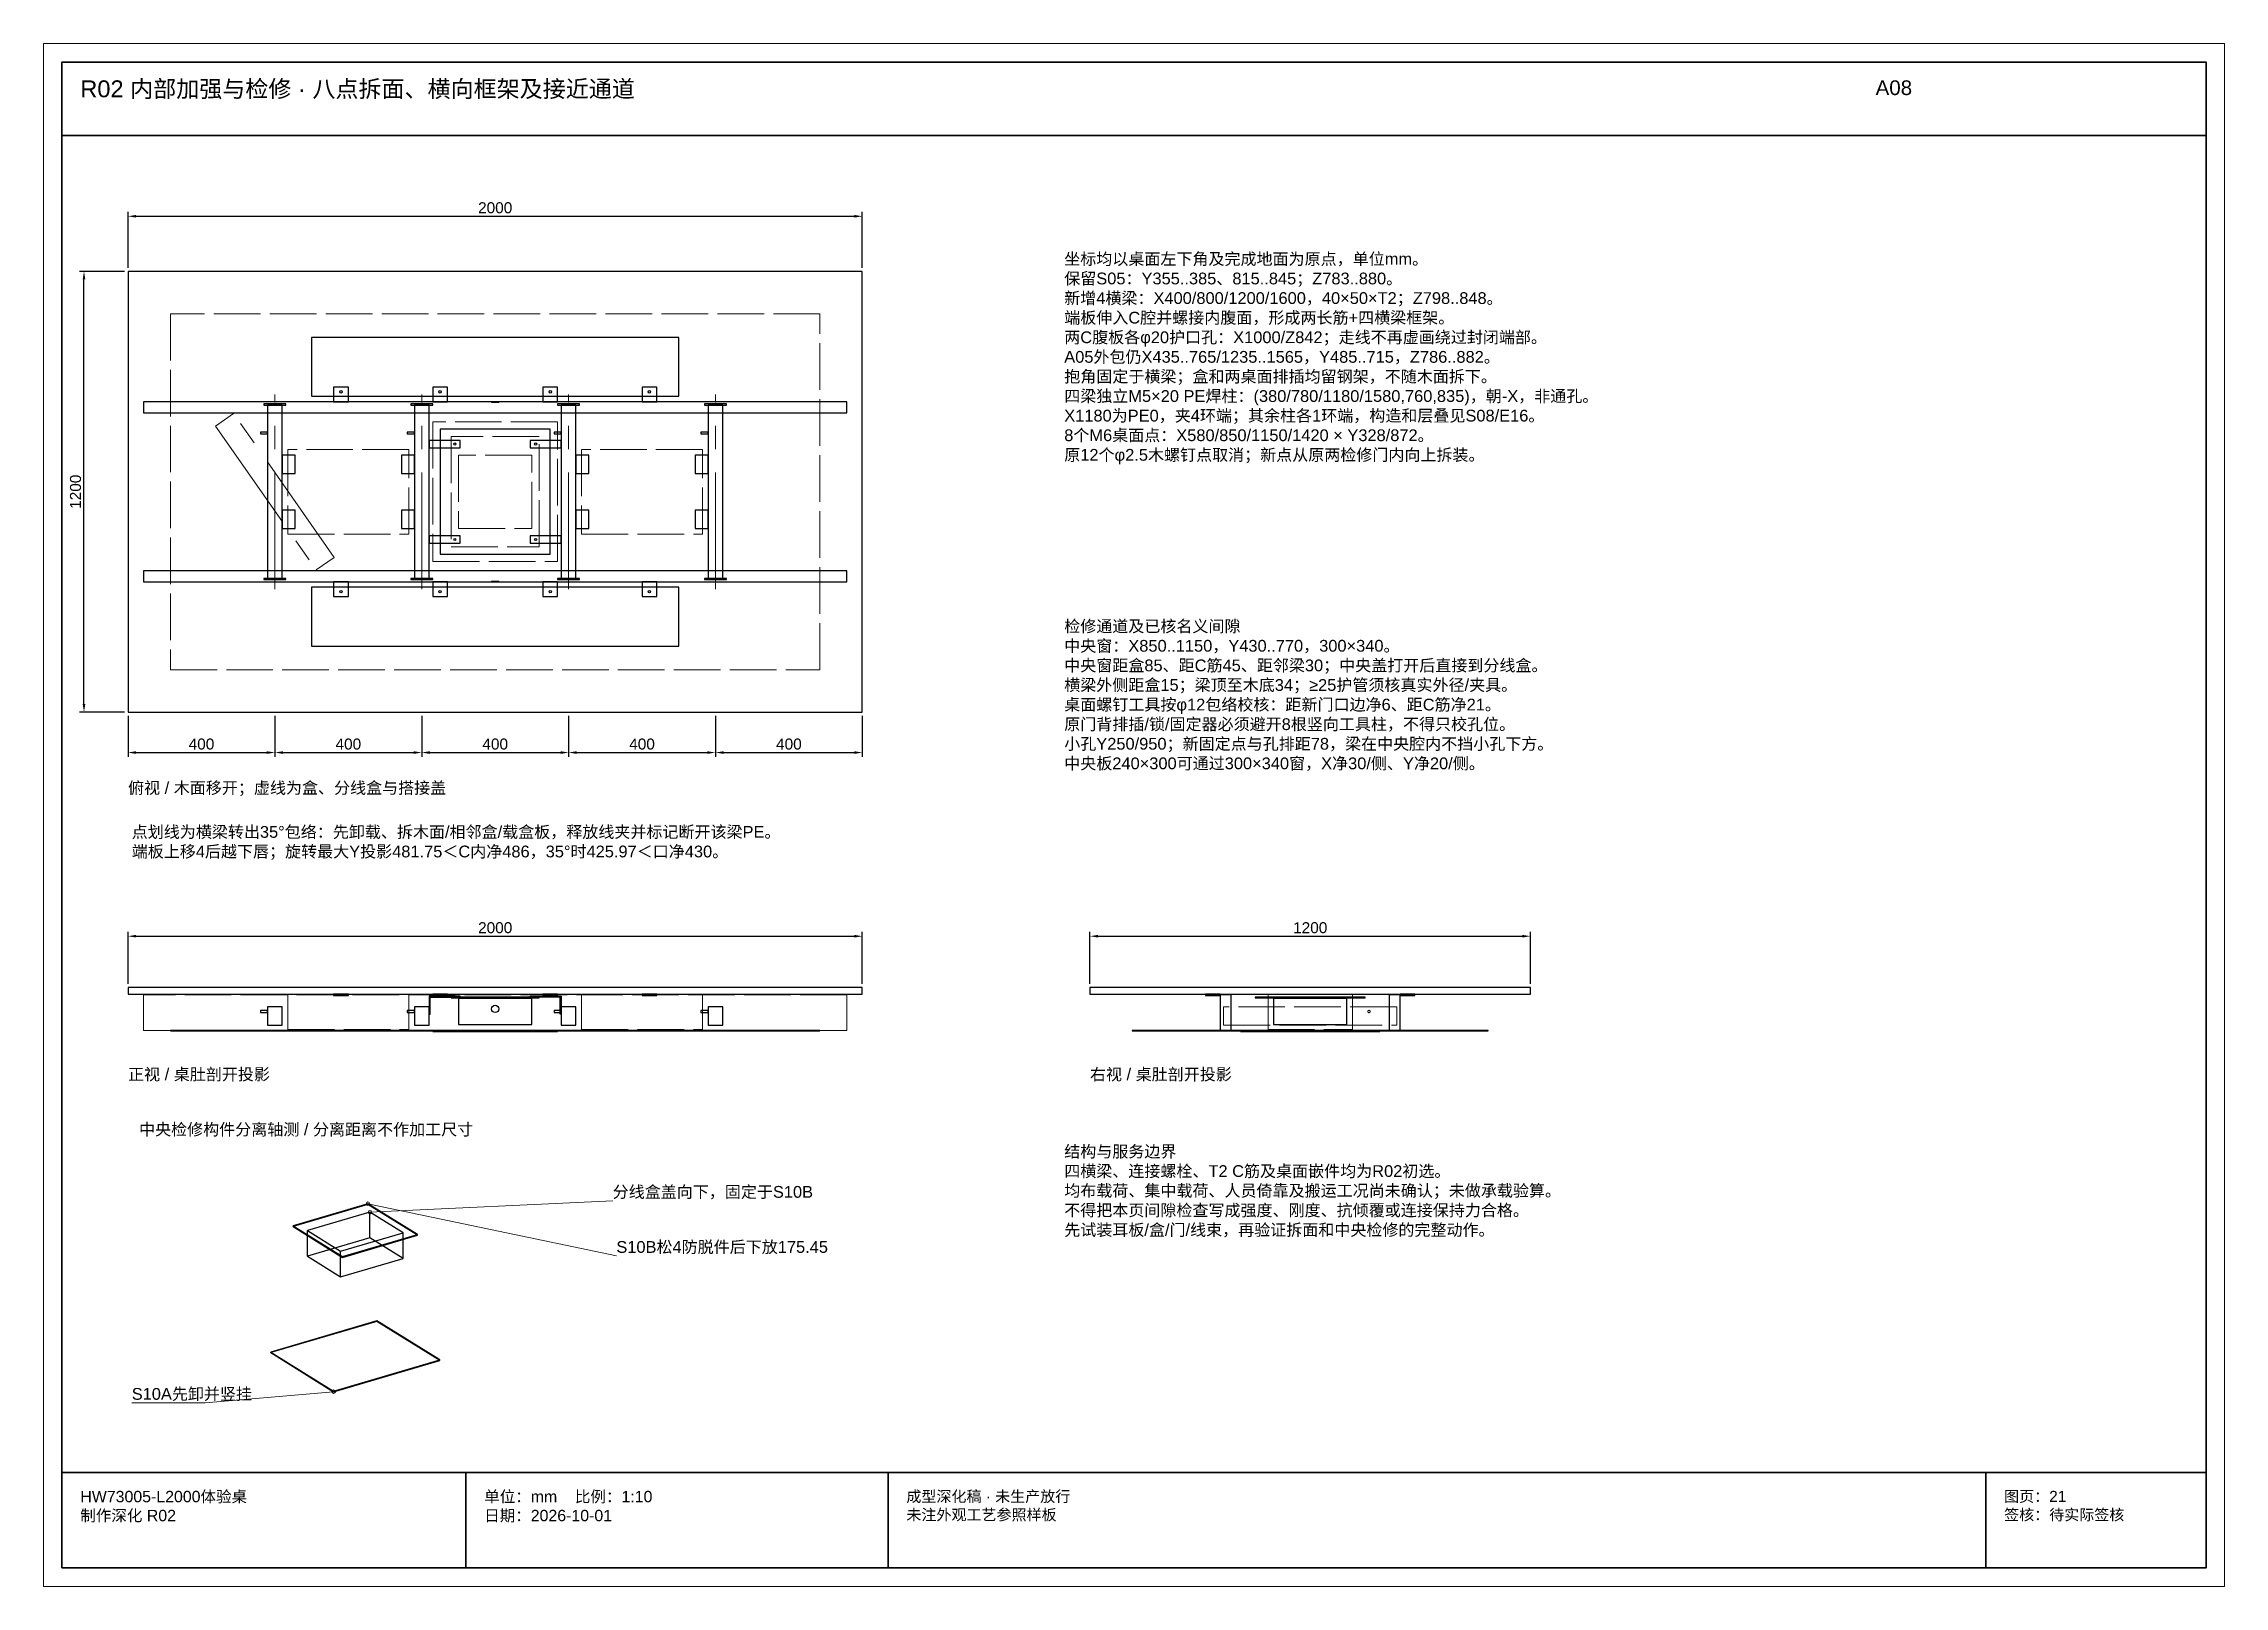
# Paper-space layout 'A08' of a CAD drawing. Header units: millimetres. Extents: x 0 to 594, y 0 to 420.
# The model-space entities are those that its viewports show. They can reach past a viewport. Long polylines and large blocks are cut down to what shows.
import ezdxf

# ---------------------------------------------------------------- set-up
doc = ezdxf.new("R2010")
doc.units = ezdxf.units.MM
doc.linetypes.add('CENTER', pattern=[5.08, 3.175, -0.635, 0.635, -0.635])
doc.linetypes.add('DASHED', pattern=[1.524, 1.27, -0.254])
for name, color, linetype, lineweight in [('CENTER', 8, 'CENTER', 13), ('DIM', 7, 'Continuous', 13), ('FRAME', 7, 'Continuous', 35), ('HIDDEN', 8, 'DASHED', 13), ('NOTE', 7, 'Continuous', 18), ('OUTLINE', 7, 'Continuous', 25)]:
    doc.layers.add(name, color=color, linetype=linetype, lineweight=lineweight)
doc.styles.add('CN', font='Arial Unicode.ttf')
doc.dimstyles.new('D10', dxfattribs={"dimtxt": 30, "dimasz": 22, "dimexe": 12, "dimexo": 10, "dimgap": 8, "dimtad": 1, "dimdsep": 46, "dimtxsty": 'CN', "dimcen": 2.5, "dimclrd": 7, "dimclre": 7, "dimclrt": 7, "dimazin": 3, "dimtfac": 1, "dimtmove": 0, "dimatfit": 3})

msp = doc.modelspace()

# ---------------------------------------------------------------- linework, layer by layer
at = {"layer": 'CENTER'}
for p, q in [((240630, 2715), (240630, 3245)), ((241030, 2715), (241030, 3245)), ((241430, 2715), (241430, 3245)), ((241830, 2715), (241830, 3245))]:
    msp.add_line(p, q, dxfattribs=at)
msp.add_lwpolyline([(240742.51, 2767.015), (240791.659, 2801.43), (240517.49, 3192.985), (240468.341, 3158.57)], close=True, dxfattribs=at)
at = {"layer": 'DIM'}
for points in [[(240883.5, 1041.7), (241560, 900), (241560, 900)], [(240889, 1018.7), (241550, 1050), (241550, 1050)], [(240790, 530), (240440, 500), (240240, 500)]]:
    msp.add_lwpolyline(points, dxfattribs=at)
for centre in [(240883.5, 1041.7), (240889, 1018.7), (240790, 530)]:
    msp.add_circle(centre, 5, dxfattribs=at)
at = {"layer": 'FRAME'}
for p, q in [((240050, 3950), (245890, 3950)), ((240050, 310), (245890, 310)), ((241150, 50), (241150, 310)), ((242300, 50), (242300, 310)), ((245290, 50), (245290, 310))]:
    msp.add_line(p, q, dxfattribs=at)
msp.add_lwpolyline([(240050, 50), (245890, 50), (245890, 4150), (240050, 4150)], close=True, dxfattribs=at)
at = {"layer": 'HIDDEN'}
for points in [[(240345.3, 2495.3), (242114.7, 2495.3), (242114.7, 3464.7), (240345.3, 3464.7)], [(241220, 3223), (241240, 3223), (241240, 3225), (241220, 3225)], [(241060, 2790), (241400, 2790), (241400, 3170), (241060, 3170)], [(240665, 2865), (240995, 2865), (240995, 3095), (240665, 3095)], [(241110, 2830), (241350, 2830), (241350, 3130), (241110, 3130)], [(241465, 2865), (241795, 2865), (241795, 3095), (241465, 3095)], [(241130, 2880), (241330, 2880), (241330, 3080), (241130, 3080)], [(241220, 2735), (241240, 2735), (241240, 2737), (241220, 2737)], [(240272.3, 1513), (242187.7, 1513), (242187.7, 1610), (240272.3, 1610)], [(240665, 1516), (240995, 1516), (240995, 1612), (240665, 1612)], [(241465, 1516), (241795, 1516), (241795, 1612), (241465, 1612)], [(243335, 1516), (243565, 1516), (243565, 1612), (243335, 1612)], [(243214, 1528), (243686, 1528), (243686, 1578), (243214, 1578)]]:
    msp.add_lwpolyline(points, close=True, dxfattribs=at)
msp.add_circle((243610, 1565), 3.25, dxfattribs=at)
at = {"layer": 'OUTLINE'}
for p, q in [((240883.5, 1039.7), (240883.5, 1041.7)), ((240889, 948.7), (240889, 1018.7)), ((240679.5, 979.7), (240679.5, 981.7)), ((240719, 898.7), (240719, 968.7)), ((240979, 892.7), (240979, 962.7)), ((241018.5, 955.7), (241018.5, 957.7)), ((240809, 842.7), (240809, 912.7)), ((240814.5, 895.7), (240814.5, 897.7)), ((240908, 721.4), (240908, 722.9)), ((240619, 636.4), (240619, 637.9)), ((241079, 615), (241079, 616.5)), ((240790, 530), (240790, 531.5))]:
    msp.add_line(p, q, dxfattribs=at)
for points in [[(240230, 2380), (242230, 2380), (242230, 3580), (240230, 3580)], [(240730, 3240), (241730, 3240), (241730, 3400), (240730, 3400)], [(240272.3, 3195), (242187.7, 3195), (242187.7, 3225), (240272.3, 3225)], [(240600, 3216), (240660, 3216), (240660, 3219), (240600, 3219)], [(240610, 2744), (240650, 2744), (240650, 3216), (240610, 3216)], [(240790, 3225), (240830, 3225), (240830, 3265), (240790, 3265)], [(241000, 3216), (241060, 3216), (241060, 3219), (241000, 3219)], [(241010, 2744), (241050, 2744), (241050, 3216), (241010, 3216)], [(241060, 3225), (241100, 3225), (241100, 3265), (241060, 3265)], [(241360, 3225), (241400, 3225), (241400, 3265), (241360, 3265)], [(241400, 3216), (241460, 3216), (241460, 3219), (241400, 3219)], [(241410, 2744), (241450, 2744), (241450, 3216), (241410, 3216)], [(241630, 3225), (241670, 3225), (241670, 3265), (241630, 3265)], [(241800, 3216), (241860, 3216), (241860, 3219), (241800, 3219)], [(241810, 2744), (241850, 2744), (241850, 3216), (241810, 3216)], [(241080, 2810), (241380, 2810), (241380, 3150), (241080, 3150)], [(240590.3, 3137.5), (240610, 3137.5), (240610, 3142.5), (240590.3, 3142.5)], [(240990.3, 3137.5), (241010, 3137.5), (241010, 3142.5), (240990.3, 3142.5)], [(241050, 3100), (241135, 3100), (241135, 3120), (241050, 3120)], [(241325, 3100), (241410, 3100), (241410, 3120), (241325, 3120)], [(241390.3, 3137.5), (241410, 3137.5), (241410, 3142.5), (241390.3, 3142.5)], [(241790.3, 3137.5), (241810, 3137.5), (241810, 3142.5), (241790.3, 3142.5)], [(240650, 3030), (240685, 3030), (240685, 3080), (240650, 3080)], [(240975, 3030), (241010, 3030), (241010, 3080), (240975, 3080)], [(241450, 3030), (241485, 3030), (241485, 3080), (241450, 3080)], [(241775, 3030), (241810, 3030), (241810, 3080), (241775, 3080)], [(240650, 2880), (240685, 2880), (240685, 2930), (240650, 2930)], [(240975, 2880), (241010, 2880), (241010, 2930), (240975, 2930)], [(241450, 2880), (241485, 2880), (241485, 2930), (241450, 2930)], [(241775, 2880), (241810, 2880), (241810, 2930), (241775, 2930)], [(241050, 2840), (241135, 2840), (241135, 2860), (241050, 2860)], [(241325, 2840), (241410, 2840), (241410, 2860), (241325, 2860)], [(240272.3, 2735), (242187.7, 2735), (242187.7, 2765), (240272.3, 2765)], [(240600, 2741), (240660, 2741), (240660, 2744), (240600, 2744)], [(240790, 2695), (240830, 2695), (240830, 2735), (240790, 2735)], [(241000, 2741), (241060, 2741), (241060, 2744), (241000, 2744)], [(241060, 2695), (241100, 2695), (241100, 2735), (241060, 2735)], [(241360, 2695), (241400, 2695), (241400, 2735), (241360, 2735)], [(241400, 2741), (241460, 2741), (241460, 2744), (241400, 2744)], [(241630, 2695), (241670, 2695), (241670, 2735), (241630, 2735)], [(241800, 2741), (241860, 2741), (241860, 2744), (241800, 2744)], [(240730, 2560), (241730, 2560), (241730, 2720), (240730, 2720)], [(240230, 1612), (242230, 1612), (242230, 1630), (240230, 1630)], [(240790, 1609), (240830, 1609), (240830, 1612), (240790, 1612)], [(241050, 1558), (241053, 1558), (241053, 1604), (241135, 1604), (241135, 1607), (241050, 1607)], [(241060, 1609), (241100, 1609), (241100, 1612), (241060, 1612)], [(241110, 1602), (241350, 1602), (241350, 1604), (241110, 1604)], [(241410, 1558), (241407, 1558), (241407, 1604), (241325, 1604), (241325, 1607), (241410, 1607)], [(241360, 1609), (241400, 1609), (241400, 1612), (241360, 1612)], [(241630, 1609), (241670, 1609), (241670, 1612), (241630, 1612)], [(242850, 1612), (244050, 1612), (244050, 1630), (242850, 1630)], [(243165, 1609), (243205, 1609), (243205, 1612), (243165, 1612)], [(243205, 1513), (243235, 1513), (243235, 1610), (243205, 1610)], [(243300, 1602), (243600, 1602), (243600, 1604), (243300, 1604)], [(243665, 1513), (243695, 1513), (243695, 1610), (243665, 1610)], [(243695, 1609), (243735, 1609), (243735, 1612), (243695, 1612)], [(240590.3, 1562.5), (240610, 1562.5), (240610, 1567.5), (240590.3, 1567.5)], [(240610, 1528), (240650, 1528), (240650, 1578), (240610, 1578)], [(240990.3, 1562.5), (241010, 1562.5), (241010, 1567.5), (240990.3, 1567.5)], [(241010, 1528), (241050, 1528), (241050, 1578), (241010, 1578)], [(241130, 1530), (241330, 1530), (241330, 1600), (241130, 1600)], [(241390.3, 1562.5), (241410, 1562.5), (241410, 1567.5), (241390.3, 1567.5)], [(241410, 1528), (241450, 1528), (241450, 1578), (241410, 1578)], [(241790.3, 1562.5), (241810, 1562.5), (241810, 1567.5), (241790.3, 1567.5)], [(241810, 1528), (241850, 1528), (241850, 1578), (241810, 1578)], [(243350, 1530), (243550, 1530), (243550, 1600), (243350, 1600)], [(240345.3, 1512), (242114.7, 1512), (242114.7, 1513), (240345.3, 1513)], [(241060, 1510.5), (241400, 1510.5), (241400, 1512), (241060, 1512)], [(242965.3, 1512), (243934.7, 1512), (243934.7, 1513), (242965.3, 1513)], [(243260, 1510.5), (243640, 1510.5), (243640, 1512), (243260, 1512)], [(240814.5, 897.7), (241018.5, 957.7), (240883.5, 1041.7), (240679.5, 981.7)], [(240814.5, 895.7), (241018.5, 955.7), (240883.5, 1039.7), (240679.5, 979.7)], [(240809, 912.7), (240979, 962.7), (240889, 1018.7), (240719, 968.7)], [(240809, 842.7), (240979, 892.7), (240889, 948.7), (240719, 898.7)], [(240790, 531.5), (241079, 616.5), (240908, 722.9), (240619, 637.9)], [(240790, 530), (241079, 615), (240908, 721.4), (240619, 636.4)]]:
    msp.add_lwpolyline(points, close=True, dxfattribs=at)
for centre, radius in [((240810, 3252), 3.3), ((241080, 3252), 3.3), ((241380, 3252), 3.3), ((241650, 3252), 3.3), ((241120, 3110), 3), ((241340, 3110), 3), ((241120, 2850), 3), ((241340, 2850), 3), ((240810, 2708), 3.3), ((241080, 2708), 3.3), ((241380, 2708), 3.3), ((241650, 2708), 3.3), ((241230, 1572), 10)]:
    msp.add_circle(centre, radius, dxfattribs=at)

# ---------------------------------------------------------------- texts
at = {"layer": 'NOTE', "attachment_point": 1, "style": 'CN'}
for s, insert, char_height, width in [('R02 内部加强与检修 · 八点拆面、横向框架及接近通道', (240100, 4100), 46, 4840), ('A08', (244990, 4100), 40, 900), ('坐标均以桌面左下角及完成地面为原点，单位mm。\\P保留S05：Y355..385、815..845；Z783..880。\\P新增4横梁：X400/800/1200/1600，40×50×T2；Z798..848。\\P端板伸入C腔并螺接内腹面，形成两长筋+四横梁框架。\\P两C腹板各φ20护口孔：X1000/Z842；走线不再虚画绕过封闭端部。\\PA05外包仍X435..765/1235..1565，Y485..715，Z786..882。\\P抱角固定于横梁；盒和两桌面排插均留钢架，不随木面拆下。\\P四梁独立M5×20 PE焊柱：(380/780/1180/1580,760,835)，朝-X，非通孔。\\PX1180为PE0，夹4环端；其余柱各1环端，构造和层叠见S08/E16。\\P8个M6桌面点：X580/850/1150/1420 × Y328/872。\\P原12个φ2.5木螺钉点取消；新点从原两检修门内向上拆装。', (242780, 3630), 32, 2860), ('检修通道及已核名义间隙\\P中央窗：X850..1150，Y430..770，300×340。\\P中央窗距盒85、距C筋45、距邻梁30；中央盖打开后直接到分线盒。\\P横梁外侧距盒15；梁顶至木底34；≥25护管须核真实外径/夹具。\\P桌面螺钉工具按φ12包络校核：距新门口边净6、距C筋净21。\\P原门背排插/锁/固定器必须避开8根竖向工具柱，不得只校孔位。\\P小孔Y250/950；新固定点与孔排距78，梁在中央腔内不挡小孔下方。\\P中央板240×300可通过300×340窗，X净30/侧、Y净20/侧。', (242780, 2630), 32, 2860), ('俯视 / 木面移开；虚线为盒、分线盒与搭接盖', (240230, 2190), 32, 2300), ('点划线为横梁转出35°包络：先卸载、拆木面/相邻盒/载盒板，释放线夹并标记断开该梁PE。\\P端板上移4后越下唇；旋转最大Y投影481.75＜C内净486，35°时425.97＜口净430。', (240240, 2070), 32, 5250), ('正视 / 桌肚剖开投影', (240230, 1410), 32, 2250), ('右视 / 桌肚剖开投影', (242850, 1410), 32, 1450), ('中央检修构件分离轴测 / 分离距离不作加工尺寸', (240260, 1260), 32, 2350), ('结构与服务边界\\P四横梁、连接螺栓、T2 C筋及桌面嵌件均为R02初选。\\P均布载荷、集中载荷、人员倚靠及搬运工况尚未确认；未做承载验算。\\P不得把本页间隙检查写成强度、刚度、抗倾覆或连接保持力合格。\\P先试装耳板/盒/门/线束，再验证拆面和中央检修的完整动作。', (242780, 1200), 32, 2860), ('分线盒盖向下，固定于S10B', (241550, 1090), 32, 900), ('S10B松4防脱件后下放175.45', (241560, 940), 32, 900), ('S10A先卸并竖挂', (240240, 540), 32, 900), ('HW73005-L2000体验桌\\P制作深化 R02', (240100, 260), 31, 1000), ('单位：mm    比例：1:10\\P日期：2026-10-01', (241200, 260), 31, 1050), ('成型深化稿 · 未生产放行\\P未注外观工艺参照样板', (242350, 260), 30, 2890), ('图页：21\\P签核：待实际签核', (245340, 260), 30, 550)]:
    msp.add_mtext(s, dxfattribs=dict(at, insert=insert, char_height=char_height, width=width))

# ---------------------------------------------------------------- dimensions: what is measured, and where the dimension line sits
at = {"layer": 'DIM'}
for base, p1, p2 in [((240230, 3730), (240230, 3580), (242230, 3580)), ((240230, 2270), (240230, 2380), (240630, 2380)), ((240630, 2270), (240630, 2380), (241030, 2380)), ((241030, 2270), (241030, 2380), (241430, 2380)), ((241430, 2270), (241430, 2380), (241830, 2380)), ((241830, 2270), (241830, 2380), (242230, 2380)), ((240230, 1770), (240230, 1630), (242230, 1630)), ((242850, 1770), (242850, 1630), (244050, 1630))]:
    msp.add_linear_dim(base=base, p1=p1, p2=p2, dimstyle='D10', dxfattribs=at).render()
msp.add_linear_dim(base=(240110, 2380), p1=(240230, 2380), p2=(240230, 3580), angle=90, dimstyle='D10', dxfattribs=at).render()

psp = doc.layouts.new('A08')

# ---------------------------------------------------------------- viewports
at = {"layer": 'Defpoints'}
psp.add_viewport(center=(297, 210), size=(594, 420), view_center_point=(242970, 2100), view_height=4200, dxfattribs=at)

doc.saveas('drawing.dxf')
